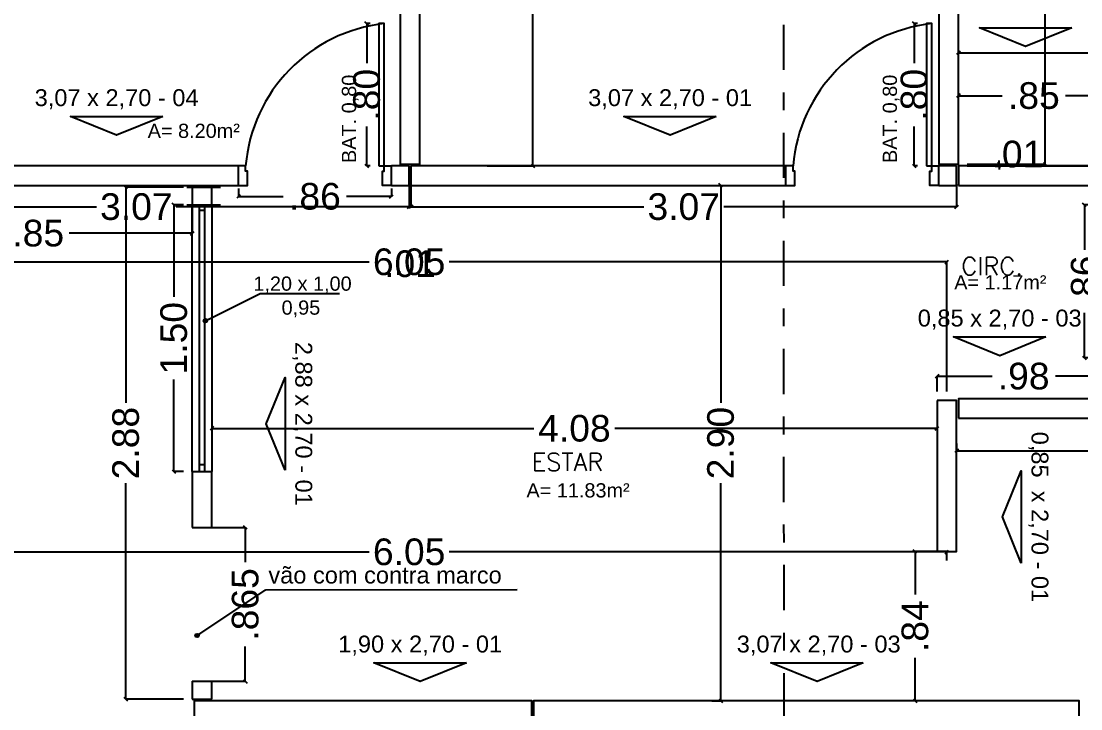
# Model space of a CAD drawing. Extents: x -135.4 to -46.2, y 65.4 to 86.5.
# Drawn here: x -107.02 to -101.06, y 74.41 to 78.28 of the extents above; entities that cross this region are included whole.
import ezdxf
from ezdxf.enums import TextEntityAlignment as Align

# ---------------------------------------------------------------- set-up
doc = ezdxf.new("R2010")
doc.units = 0
doc.header["$LTSCALE"] = 0.25
doc.header["$MEASUREMENT"] = 0
doc.header["$PDMODE"] = 34
doc.linetypes.add('DASHDOT', pattern=[25.4, 12.7, -6.35, 0, -6.35])
doc.layers.get('Defpoints').update_dxf_attribs({"linetype": 'CONTINUOUS'})
for name, color, linetype in [('1', 1, 'CONTINUOUS'), ('2', 2, 'CONTINUOUS'), ('3', 3, 'CONTINUOUS'), ('4', 4, 'CONTINUOUS'), ('cotas', 11, 'CONTINUOUS'), ('LINHAS08', 2, 'CONTINUOUS'), ('paineis', 240, 'CONTINUOUS'), ('PAREDES', 4, 'CONTINUOUS'), ('TEXTO', 3, 'CONTINUOUS'), ('TEXTO1', 3, 'CONTINUOUS'), ('TEXTO3', 3, 'CONTINUOUS')]:
    doc.layers.add(name, color=color, linetype=linetype)
doc.styles.add('Arial', font='ARIAL.TTF')
doc.styles.add('E50R60', font='ARIAL.TTF', dxfattribs={"height": 0.075})
doc.styles.add('E50R80', font='romans.shx')
doc.styles.add('ROMANS', font='ARIAL.TTF')
doc.dimstyles.new('DIM_20', dxfattribs={"dimtxt": 0.15, "dimasz": 0.02, "dimexe": 0, "dimexo": 0.05, "dimgap": 0.03, "dimtad": 0, "dimtoh": 1, "dimzin": 4, "dimdsep": 46, "dimtxsty": 'ROMANS', "dimblk": 'OBLIQUE', "dimcen": 0.03, "dimclrd": 11, "dimclre": 11, "dimclrt": 2, "dimadec": 0, "dimazin": 0, "dimtfac": 1, "dimtmove": 2, "dimatfit": 3, "dimldrblk": 'ORIGIN2', "dimfxl": 0, "dimtolj": 1, "dimtzin": 0, "dimarcsym": 0})

# ---------------------------------------------------------------- blocks, each defined once
blk = doc.blocks.new('P290')
at = {"layer": 'PAREDES'}
blk.add_lwpolyline([(0, 0), (2.9, 0), (2.9, 0.11), (0, 0.11)], close=True, dxfattribs=at)
blk = doc.blocks.new('4')
at = {"layer": 'PAREDES', "rotation": 180}
blk.add_blockref('P290', (2.9, 0.11), dxfattribs=at)
blk = doc.blocks.new('8')
at = {"layer": 'PAREDES'}
blk.add_lwpolyline([(0, 0), (0.85, 0), (0.85, 0.11), (0, 0.11)], close=True, dxfattribs=at)
blk = doc.blocks.new('_Oblique')
at = {"layer": 'cotas', "color": 0, "lineweight": -2}
blk.add_line((-0.5, -0.5), (0.5, 0.5), dxfattribs=at)
blk = doc.blocks.new('*D25')
at = {"layer": 'cotas', "color": 11, "lineweight": -2}
for p, q in [((-107.907, 77.3017), (-107.907, 77.0821)), ((-106.057, 77.2917), (-106.057, 77.0821)), ((-107.907, 77.0821), (-107.2151, 77.0821)), ((-106.057, 77.0821), (-106.7489, 77.0821))]:
    blk.add_line(p, q, dxfattribs=at)
at = {"layer": 'Defpoints', "color": 0}
for p in [(-107.907, 77.3517), (-106.057, 77.3417), (-106.057, 77.0821)]:
    blk.add_point(p, dxfattribs=at)
at = {"layer": 'cotas', "color": 11, "lineweight": -2, "xscale": 0.02, "yscale": 0.02, "zscale": 0.02, "rotation": 180}
blk.add_blockref('_Oblique', (-107.907, 77.0821), dxfattribs=at)
at = {"layer": 'cotas', "color": 11, "lineweight": -2, "xscale": 0.02, "yscale": 0.02, "zscale": 0.02}
blk.add_blockref('_Oblique', (-106.057, 77.0821), dxfattribs=at)
at = {"layer": 'cotas', "color": 2, "insert": (-106.982, 77.0821), "char_height": 0.15, "attachment_point": 5, "style": 'ROMANS'}
blk.add_mtext('\\A1;1.85', dxfattribs=at)
blk = doc.blocks.new('_Origin2')
at = {"layer": 'cotas', "color": 0, "lineweight": -2}
blk.add_line((-0.5, 0), (-1, 0), dxfattribs=at)
for radius in [0.5, 0.25]:
    blk.add_circle((0, 0), radius, dxfattribs=at)
blk = doc.blocks.new('*D26')
at = {"layer": 'cotas', "color": 11, "lineweight": -2}
for p, q in [((-106.107, 77.3417), (-106.4314, 77.3417)), ((-106.4314, 77.3417), (-106.4314, 76.128)), ((-106.4314, 74.4617), (-106.4314, 75.6755)), ((-106.107, 74.4617), (-106.4314, 74.4617))]:
    blk.add_line(p, q, dxfattribs=at)
at = {"layer": 'Defpoints', "color": 0}
for p in [(-106.057, 77.3417), (-106.4314, 74.4617), (-106.057, 74.4617)]:
    blk.add_point(p, dxfattribs=at)
at = {"layer": 'cotas', "color": 11, "lineweight": -2, "xscale": 0.02, "yscale": 0.02, "zscale": 0.02}
for p, rotation in [((-106.4314, 77.3417), 90), ((-106.4314, 74.4617), 270)]:
    blk.add_blockref('_Oblique', p, dxfattribs=dict(at, rotation=rotation))
at = {"layer": 'cotas', "color": 2, "insert": (-106.4314, 75.9017), "char_height": 0.15, "attachment_point": 5, "rotation": 90, "style": 'ROMANS'}
blk.add_mtext('\\A1;2.88', dxfattribs=at)
blk = doc.blocks.new('*D28')
at = {"layer": 'cotas', "color": 11, "lineweight": -2}
for p, q in [((-101.697, 80.3717), (-101.2583, 80.3717)), ((-101.2583, 80.3717), (-101.2583, 79.1476)), ((-101.2583, 77.4717), (-101.2583, 78.6959)), ((-101.697, 77.4717), (-101.2583, 77.4717))]:
    blk.add_line(p, q, dxfattribs=at)
at = {"layer": 'Defpoints', "color": 0}
for p in [(-101.747, 80.3717), (-101.747, 77.4717), (-101.2583, 77.4717)]:
    blk.add_point(p, dxfattribs=at)
at = {"layer": 'cotas', "color": 11, "lineweight": -2, "xscale": 0.02, "yscale": 0.02, "zscale": 0.02}
for p, rotation in [((-101.2583, 80.3717), 90), ((-101.2583, 77.4717), 270)]:
    blk.add_blockref('_Oblique', p, dxfattribs=dict(at, rotation=rotation))
at = {"layer": 'cotas', "color": 2, "insert": (-101.2583, 78.9217), "char_height": 0.15, "attachment_point": 5, "rotation": 90, "style": 'ROMANS'}
blk.add_mtext('\\A1;2.90', dxfattribs=at)
blk = doc.blocks.new('*D29')
at = {"layer": 'cotas', "color": 11, "lineweight": -2}
for p, q in [((-101.697, 77.4717), (-101.5172, 77.4717)), ((-101.697, 77.4617), (-101.5172, 77.4617)), ((-101.5172, 77.4717), (-101.5172, 77.4917)), ((-101.5172, 77.4717), (-101.5172, 77.4617)), ((-101.5172, 77.4617), (-101.5172, 77.4417))]:
    blk.add_line(p, q, dxfattribs=at)
at = {"layer": 'Defpoints', "color": 0}
for p in [(-101.747, 77.4717), (-101.747, 77.4617), (-101.5172, 77.4617)]:
    blk.add_point(p, dxfattribs=at)
at = {"layer": 'cotas', "color": 11, "lineweight": -2, "xscale": 0.02, "yscale": 0.02, "zscale": 0.02}
for p, rotation in [((-101.5172, 77.4717), 270), ((-101.5172, 77.4617), 90)]:
    blk.add_blockref('_Oblique', p, dxfattribs=dict(at, rotation=rotation))
at = {"layer": 'cotas', "color": 2, "insert": (-101.4146, 77.527), "char_height": 0.15, "attachment_point": 5, "style": 'ROMANS'}
blk.add_mtext('\\A1;.01', dxfattribs=at)
blk = doc.blocks.new('*D30')
at = {"layer": 'cotas', "color": 11, "lineweight": -2}
for p, q in [((-101.6361, 80.3817), (-100.887, 80.3817)), ((-100.887, 80.3817), (-100.887, 79.1471)), ((-100.887, 77.4617), (-100.887, 78.6964)), ((-101.6361, 77.4617), (-100.887, 77.4617))]:
    blk.add_line(p, q, dxfattribs=at)
at = {"layer": 'Defpoints', "color": 0}
for p in [(-101.6861, 80.3817), (-101.6861, 77.4617), (-100.887, 77.4617)]:
    blk.add_point(p, dxfattribs=at)
at = {"layer": 'cotas', "color": 11, "lineweight": -2, "xscale": 0.02, "yscale": 0.02, "zscale": 0.02}
for p, rotation in [((-100.887, 80.3817), 90), ((-100.887, 77.4617), 270)]:
    blk.add_blockref('_Oblique', p, dxfattribs=dict(at, rotation=rotation))
at = {"layer": 'cotas', "color": 2, "insert": (-100.887, 78.9217), "char_height": 0.15, "attachment_point": 5, "rotation": 90, "style": 'ROMANS'}
blk.add_mtext('\\A1;2.92', dxfattribs=at)
blk = doc.blocks.new('*D31')
at = {"layer": 'cotas', "color": 11, "lineweight": -2}
for p, q in [((-101.747, 77.5217), (-101.747, 77.8561)), ((-101.747, 77.8561), (-101.5006, 77.8561)), ((-100.897, 77.8561), (-101.1434, 77.8561)), ((-100.897, 77.5117), (-100.897, 77.8561))]:
    blk.add_line(p, q, dxfattribs=at)
at = {"layer": 'Defpoints', "color": 0}
for p in [(-100.897, 77.8561), (-101.747, 77.4717), (-100.897, 77.4617)]:
    blk.add_point(p, dxfattribs=at)
at = {"layer": 'cotas', "color": 11, "lineweight": -2, "xscale": 0.02, "yscale": 0.02, "zscale": 0.02, "rotation": 180}
blk.add_blockref('_Oblique', (-101.747, 77.8561), dxfattribs=at)
at = {"layer": 'cotas', "color": 11, "lineweight": -2, "xscale": 0.02, "yscale": 0.02, "zscale": 0.02}
blk.add_blockref('_Oblique', (-100.897, 77.8561), dxfattribs=at)
at = {"layer": 'cotas', "color": 2, "insert": (-101.322, 77.8561), "char_height": 0.15, "attachment_point": 5, "style": 'ROMANS'}
blk.add_mtext('\\A1;.85', dxfattribs=at)
blk = doc.blocks.new('*D35')
at = {"layer": 'cotas', "color": 11, "lineweight": -2}
for p, q in [((-101.747, 77.5717), (-101.747, 78.0975)), ((-101.747, 78.0975), (-100.0868, 78.0975)), ((-97.977, 78.0975), (-99.6373, 78.0975)), ((-97.977, 77.5627), (-97.977, 78.0975))]:
    blk.add_line(p, q, dxfattribs=at)
at = {"layer": 'Defpoints', "color": 0}
for p in [(-101.747, 78.0975), (-101.747, 77.5217), (-97.977, 77.5127)]:
    blk.add_point(p, dxfattribs=at)
at = {"layer": 'cotas', "color": 11, "lineweight": -2, "xscale": 0.02, "yscale": 0.02, "zscale": 0.02, "rotation": 180}
blk.add_blockref('_Oblique', (-101.747, 78.0975), dxfattribs=at)
at = {"layer": 'cotas', "color": 11, "lineweight": -2, "xscale": 0.02, "yscale": 0.02, "zscale": 0.02}
blk.add_blockref('_Oblique', (-97.977, 78.0975), dxfattribs=at)
at = {"layer": 'cotas', "color": 2, "insert": (-99.862, 78.0975), "char_height": 0.15, "attachment_point": 5, "style": 'ROMANS'}
blk.add_mtext('\\A1;3.77', dxfattribs=at)
blk = doc.blocks.new('*D40')
at = {"layer": 'cotas', "color": 11, "lineweight": -2}
for p, q in [((-104.827, 77.3567), (-104.827, 77.2313)), ((-101.757, 77.3567), (-101.757, 77.2313)), ((-104.827, 77.2313), (-103.5168, 77.2313)), ((-101.757, 77.2313), (-103.0673, 77.2313))]:
    blk.add_line(p, q, dxfattribs=at)
at = {"layer": 'Defpoints', "color": 0}
for p in [(-104.827, 77.4067), (-101.757, 77.4067), (-104.827, 77.2313)]:
    blk.add_point(p, dxfattribs=at)
at = {"layer": 'cotas', "color": 11, "lineweight": -2, "xscale": 0.02, "yscale": 0.02, "zscale": 0.02, "rotation": 180}
blk.add_blockref('_Oblique', (-104.827, 77.2313), dxfattribs=at)
at = {"layer": 'cotas', "color": 11, "lineweight": -2, "xscale": 0.02, "yscale": 0.02, "zscale": 0.02}
blk.add_blockref('_Oblique', (-101.757, 77.2313), dxfattribs=at)
at = {"layer": 'cotas', "color": 2, "insert": (-103.292, 77.2313), "char_height": 0.15, "attachment_point": 5, "style": 'ROMANS'}
blk.add_mtext('\\A1;3.07', dxfattribs=at)
blk = doc.blocks.new('*D41')
at = {"layer": 'cotas', "color": 11, "lineweight": -2}
for p, q in [((-104.837, 77.3567), (-104.837, 77.2313)), ((-104.827, 77.3567), (-104.827, 77.2313)), ((-104.837, 77.2313), (-104.857, 77.2313)), ((-104.827, 77.2313), (-104.837, 77.2313)), ((-104.827, 77.2313), (-104.807, 77.2313))]:
    blk.add_line(p, q, dxfattribs=at)
at = {"layer": 'Defpoints', "color": 0}
for p in [(-104.837, 77.4067), (-104.827, 77.4067), (-104.837, 77.2313)]:
    blk.add_point(p, dxfattribs=at)
at = {"layer": 'cotas', "color": 11, "lineweight": -2, "xscale": 0.02, "yscale": 0.02, "zscale": 0.02}
blk.add_blockref('_Oblique', (-104.837, 77.2313), dxfattribs=at)
at = {"layer": 'cotas', "color": 11, "lineweight": -2, "xscale": 0.02, "yscale": 0.02, "zscale": 0.02, "rotation": 180}
blk.add_blockref('_Oblique', (-104.827, 77.2313), dxfattribs=at)
at = {"layer": 'cotas', "color": 2, "insert": (-104.832, 76.9099), "char_height": 0.15, "attachment_point": 5, "style": 'ROMANS'}
blk.add_mtext('\\A1;.01', dxfattribs=at)
blk = doc.blocks.new('*D42')
at = {"layer": 'cotas', "color": 11, "lineweight": -2}
for p, q in [((-107.907, 77.3567), (-107.907, 77.2313)), ((-104.837, 77.3567), (-104.837, 77.2313)), ((-107.907, 77.2313), (-106.5968, 77.2313)), ((-104.837, 77.2313), (-106.1473, 77.2313))]:
    blk.add_line(p, q, dxfattribs=at)
at = {"layer": 'Defpoints', "color": 0}
for p in [(-107.907, 77.4067), (-104.837, 77.4067), (-107.907, 77.2313)]:
    blk.add_point(p, dxfattribs=at)
at = {"layer": 'cotas', "color": 11, "lineweight": -2, "xscale": 0.02, "yscale": 0.02, "zscale": 0.02, "rotation": 180}
blk.add_blockref('_Oblique', (-107.907, 77.2313), dxfattribs=at)
at = {"layer": 'cotas', "color": 11, "lineweight": -2, "xscale": 0.02, "yscale": 0.02, "zscale": 0.02}
blk.add_blockref('_Oblique', (-104.837, 77.2313), dxfattribs=at)
at = {"layer": 'cotas', "color": 2, "insert": (-106.372, 77.2313), "char_height": 0.15, "attachment_point": 5, "style": 'ROMANS'}
blk.add_mtext('\\A1;3.07', dxfattribs=at)
blk = doc.blocks.new('*D78')
at = {"layer": 'cotas', "color": 11, "lineweight": -2}
for p, q in [((-104.3982, 80.2717), (-104.1408, 80.2717)), ((-104.1408, 80.2717), (-104.1408, 79.0898)), ((-104.1408, 77.4617), (-104.1408, 78.6437)), ((-104.3982, 77.4617), (-104.1408, 77.4617))]:
    blk.add_line(p, q, dxfattribs=at)
at = {"layer": 'Defpoints', "color": 0}
for p in [(-104.4482, 80.2717), (-104.1408, 80.2717), (-104.4482, 77.4617)]:
    blk.add_point(p, dxfattribs=at)
at = {"layer": 'cotas', "color": 11, "lineweight": -2, "xscale": 0.02, "yscale": 0.02, "zscale": 0.02}
for p, rotation in [((-104.1408, 80.2717), 90), ((-104.1408, 77.4617), 270)]:
    blk.add_blockref('_Oblique', p, dxfattribs=dict(at, rotation=rotation))
at = {"layer": 'cotas', "color": 2, "insert": (-104.1408, 78.8667), "char_height": 0.15, "attachment_point": 5, "rotation": 90, "style": 'ROMANS'}
blk.add_mtext('\\A1;2.81', dxfattribs=at)
blk = doc.blocks.new('*D84')
at = {"layer": 'cotas', "color": 11, "lineweight": -2}
for p, q in [((-101.757, 75.8995), (-101.757, 75.8579)), ((-101.757, 75.8579), (-100.1468, 75.8579)), ((-98.087, 75.8579), (-99.6973, 75.8579)), ((-98.087, 75.8573), (-98.087, 75.8579))]:
    blk.add_line(p, q, dxfattribs=at)
at = {"layer": 'Defpoints', "color": 0}
for p in [(-101.757, 75.8495), (-98.087, 75.8579), (-98.087, 75.8073)]:
    blk.add_point(p, dxfattribs=at)
at = {"layer": 'cotas', "color": 11, "lineweight": -2, "xscale": 0.02, "yscale": 0.02, "zscale": 0.02, "rotation": 180}
blk.add_blockref('_Oblique', (-101.757, 75.8579), dxfattribs=at)
at = {"layer": 'cotas', "color": 11, "lineweight": -2, "xscale": 0.02, "yscale": 0.02, "zscale": 0.02}
blk.add_blockref('_Oblique', (-98.087, 75.8579), dxfattribs=at)
at = {"layer": 'cotas', "color": 2, "insert": (-99.922, 75.8579), "char_height": 0.15, "attachment_point": 5, "style": 'ROMANS'}
blk.add_mtext('\\A1;3.67', dxfattribs=at)
blk = doc.blocks.new('*D88')
at = {"layer": 'cotas', "color": 11, "lineweight": -2}
for p, q in [((-105.947, 75.9902), (-105.947, 75.9843)), ((-105.947, 75.9843), (-104.135, 75.9843)), ((-101.867, 75.9843), (-103.679, 75.9843)), ((-101.867, 75.9902), (-101.867, 75.9843))]:
    blk.add_line(p, q, dxfattribs=at)
at = {"layer": 'Defpoints', "color": 0}
for p in [(-105.947, 76.0402), (-101.867, 76.0402), (-105.947, 75.9843)]:
    blk.add_point(p, dxfattribs=at)
at = {"layer": 'cotas', "color": 11, "lineweight": -2, "xscale": 0.02, "yscale": 0.02, "zscale": 0.02, "rotation": 180}
blk.add_blockref('_Oblique', (-105.947, 75.9843), dxfattribs=at)
at = {"layer": 'cotas', "color": 11, "lineweight": -2, "xscale": 0.02, "yscale": 0.02, "zscale": 0.02}
blk.add_blockref('_Oblique', (-101.867, 75.9843), dxfattribs=at)
at = {"layer": 'cotas', "color": 2, "insert": (-103.907, 75.9843), "char_height": 0.15, "attachment_point": 5, "style": 'ROMANS'}
blk.add_mtext('\\A1;4.08', dxfattribs=at)
blk = doc.blocks.new('*D89')
at = {"layer": 'cotas', "color": 11, "lineweight": -2}
for p, q in [((-103.1342, 77.3517), (-103.0842, 77.3517)), ((-103.0842, 77.3517), (-103.0842, 76.1276)), ((-103.0842, 74.4517), (-103.0842, 75.6759)), ((-103.1342, 74.4517), (-103.0842, 74.4517))]:
    blk.add_line(p, q, dxfattribs=at)
at = {"layer": 'Defpoints', "color": 0}
for p in [(-103.0842, 77.3517), (-103.0842, 74.4517), (-103.0842, 74.4517)]:
    blk.add_point(p, dxfattribs=at)
at = {"layer": 'cotas', "color": 11, "lineweight": -2, "xscale": 0.02, "yscale": 0.02, "zscale": 0.02}
for p, rotation in [((-103.0842, 77.3517), 90), ((-103.0842, 74.4517), 270)]:
    blk.add_blockref('_Oblique', p, dxfattribs=dict(at, rotation=rotation))
at = {"layer": 'cotas', "color": 2, "insert": (-103.0842, 75.9017), "char_height": 0.15, "attachment_point": 5, "rotation": 90, "style": 'ROMANS'}
blk.add_mtext('\\A1;2.90', dxfattribs=at)
blk = doc.blocks.new('*D93')
at = {"layer": 'Defpoints', "color": 0}
for p in [(-101.757, 75.2917), (-101.9906, 74.4517), (-101.757, 74.4517)]:
    blk.add_point(p, dxfattribs=at)
at = {"layer": 'TEXTO', "color": 11, "lineweight": -2}
for p, q in [((-101.807, 75.2917), (-101.9906, 75.2917)), ((-101.9906, 75.2917), (-101.9906, 75.0495)), ((-101.9906, 74.4517), (-101.9906, 74.694)), ((-101.807, 74.4517), (-101.9906, 74.4517))]:
    blk.add_line(p, q, dxfattribs=at)
at = {"layer": 'TEXTO', "color": 11, "lineweight": -2, "xscale": 0.02, "yscale": 0.02, "zscale": 0.02}
for p, rotation in [((-101.9906, 75.2917), 90), ((-101.9906, 74.4517), 270)]:
    blk.add_blockref('_Oblique', p, dxfattribs=dict(at, rotation=rotation))
at = {"layer": 'TEXTO', "color": 2, "insert": (-101.9906, 74.8717), "char_height": 0.15, "attachment_point": 5, "rotation": 90, "style": 'ROMANS'}
blk.add_mtext('\\A1;.84', dxfattribs=at)
blk = doc.blocks.new('*D94')
at = {"layer": 'cotas', "color": 11, "lineweight": -2}
for p, q in [((-97.977, 74.5117), (-97.977, 73.9951)), ((-106.057, 74.2517), (-106.057, 73.9951)), ((-106.057, 73.9951), (-102.7177, 73.9951)), ((-97.977, 73.9951), (-102.2676, 73.9951))]:
    blk.add_line(p, q, dxfattribs=at)
at = {"layer": 'Defpoints', "color": 0}
for p in [(-97.977, 74.5617), (-106.057, 74.3017), (-106.057, 73.9951)]:
    blk.add_point(p, dxfattribs=at)
at = {"layer": 'cotas', "color": 11, "lineweight": -2, "xscale": 0.02, "yscale": 0.02, "zscale": 0.02, "rotation": 180}
blk.add_blockref('_Oblique', (-106.057, 73.9951), dxfattribs=at)
at = {"layer": 'cotas', "color": 11, "lineweight": -2, "xscale": 0.02, "yscale": 0.02, "zscale": 0.02}
blk.add_blockref('_Oblique', (-97.977, 73.9951), dxfattribs=at)
at = {"layer": 'cotas', "color": 2, "insert": (-102.4926, 73.9951), "char_height": 0.15, "attachment_point": 5, "style": 'ROMANS'}
blk.add_mtext('\\A1;8.08', dxfattribs=at)
blk = doc.blocks.new('*D103')
at = {"layer": 'cotas', "color": 11, "lineweight": -2}
for p, q in [((-106.007, 75.4267), (-105.7588, 75.4267)), ((-105.7588, 75.4267), (-105.7588, 75.2311)), ((-105.7588, 74.5617), (-105.7588, 74.7574)), ((-106.007, 74.5617), (-105.7588, 74.5617))]:
    blk.add_line(p, q, dxfattribs=at)
at = {"layer": 'Defpoints', "color": 0}
for p in [(-106.057, 75.4267), (-105.7588, 75.4267), (-106.057, 74.5617)]:
    blk.add_point(p, dxfattribs=at)
at = {"layer": 'cotas', "color": 11, "lineweight": -2, "xscale": 0.02, "yscale": 0.02, "zscale": 0.02}
for p, rotation in [((-105.7588, 75.4267), 90), ((-105.7588, 74.5617), 270)]:
    blk.add_blockref('_Oblique', p, dxfattribs=dict(at, rotation=rotation))
at = {"layer": 'cotas', "color": 2, "insert": (-105.7588, 74.9942), "char_height": 0.15, "attachment_point": 5, "rotation": 90, "style": 'ROMANS'}
blk.add_mtext('\\A1;.865', dxfattribs=at)
blk = doc.blocks.new('*D107')
at = {"layer": 'Defpoints', "color": 0}
for p in [(-101.867, 76.2778), (-100.892, 76.1943), (-101.867, 76.1417)]:
    blk.add_point(p, dxfattribs=at)
at = {"layer": 'LINHAS08', "color": 11, "lineweight": -2}
for p, q in [((-101.867, 76.1917), (-101.867, 76.2778)), ((-101.867, 76.2778), (-101.5577, 76.2778)), ((-100.892, 76.2778), (-101.2013, 76.2778)), ((-100.892, 76.2443), (-100.892, 76.2778))]:
    blk.add_line(p, q, dxfattribs=at)
at = {"layer": 'LINHAS08', "color": 11, "lineweight": -2, "xscale": 0.02, "yscale": 0.02, "zscale": 0.02, "rotation": 180}
blk.add_blockref('_Oblique', (-101.867, 76.2778), dxfattribs=at)
at = {"layer": 'LINHAS08', "color": 11, "lineweight": -2, "xscale": 0.02, "yscale": 0.02, "zscale": 0.02}
blk.add_blockref('_Oblique', (-100.892, 76.2778), dxfattribs=at)
at = {"layer": 'LINHAS08', "color": 2, "insert": (-101.3795, 76.2778), "char_height": 0.15, "attachment_point": 5, "style": 'ROMANS'}
blk.add_mtext('\\A1;.98', dxfattribs=at)
blk = doc.blocks.new('*D110')
at = {"layer": 'Defpoints', "color": 0}
for p in [(-101.0379, 77.2417), (-100.8595, 77.2417), (-100.8595, 76.3817)]:
    blk.add_point(p, dxfattribs=at)
at = {"layer": 'LINHAS08', "color": 11, "lineweight": -2}
for p, q in [((-100.9095, 77.2417), (-101.0379, 77.2417)), ((-101.0379, 77.2417), (-101.0379, 76.9898)), ((-101.0379, 76.3817), (-101.0379, 76.6337)), ((-100.9095, 76.3817), (-101.0379, 76.3817))]:
    blk.add_line(p, q, dxfattribs=at)
at = {"layer": 'LINHAS08', "color": 11, "lineweight": -2, "xscale": 0.02, "yscale": 0.02, "zscale": 0.02}
for p, rotation in [((-101.0379, 77.2417), 90), ((-101.0379, 76.3817), 270)]:
    blk.add_blockref('_Oblique', p, dxfattribs=dict(at, rotation=rotation))
at = {"layer": 'LINHAS08', "color": 2, "insert": (-101.0379, 76.8117), "char_height": 0.15, "attachment_point": 5, "rotation": 90, "style": 'ROMANS'}
blk.add_mtext('\\A1;.86', dxfattribs=at)
blk = doc.blocks.new('*D115')
at = {"layer": 'Defpoints', "color": 0}
for p in [(-106.057, 77.2417), (-106.1609, 75.7417), (-106.057, 75.7417)]:
    blk.add_point(p, dxfattribs=at)
at = {"layer": 'LINHAS08', "color": 11, "lineweight": -2}
for p, q in [((-106.107, 77.2417), (-106.1609, 77.2417)), ((-106.1609, 77.2417), (-106.1609, 76.724)), ((-106.1609, 75.7417), (-106.1609, 76.2595)), ((-106.107, 75.7417), (-106.1609, 75.7417))]:
    blk.add_line(p, q, dxfattribs=at)
at = {"layer": 'LINHAS08', "color": 11, "lineweight": -2, "xscale": 0.02, "yscale": 0.02, "zscale": 0.02}
for p, rotation in [((-106.1609, 77.2417), 90), ((-106.1609, 75.7417), 270)]:
    blk.add_blockref('_Oblique', p, dxfattribs=dict(at, rotation=rotation))
at = {"layer": 'LINHAS08', "color": 2, "insert": (-106.1609, 76.4917), "char_height": 0.15, "attachment_point": 5, "rotation": 90, "style": 'ROMANS'}
blk.add_mtext('\\A1;1.50', dxfattribs=at)
blk = doc.blocks.new('*D116')
at = {"layer": 'Defpoints', "color": 0}
for p in [(-107.862, 77.4717), (-101.812, 75.2917), (-101.812, 75.2891)]:
    blk.add_point(p, dxfattribs=at)
at = {"layer": 'LINHAS08', "color": 11, "lineweight": -2}
for p, q in [((-107.862, 77.4217), (-107.862, 75.2891)), ((-107.862, 75.2891), (-105.0628, 75.2891)), ((-101.812, 75.2891), (-104.6112, 75.2891)), ((-101.812, 75.2417), (-101.812, 75.2891))]:
    blk.add_line(p, q, dxfattribs=at)
at = {"layer": 'LINHAS08', "color": 11, "lineweight": -2, "xscale": 0.02, "yscale": 0.02, "zscale": 0.02, "rotation": 180}
blk.add_blockref('_Oblique', (-107.862, 75.2891), dxfattribs=at)
at = {"layer": 'LINHAS08', "color": 11, "lineweight": -2, "xscale": 0.02, "yscale": 0.02, "zscale": 0.02}
blk.add_blockref('_Oblique', (-101.812, 75.2891), dxfattribs=at)
at = {"layer": 'LINHAS08', "color": 2, "insert": (-104.837, 75.2891), "char_height": 0.15, "attachment_point": 5, "style": 'ROMANS'}
blk.add_mtext('\\A1;6.05', dxfattribs=at)
blk = doc.blocks.new('*D117')
at = {"layer": 'Defpoints', "color": 0}
for p in [(-107.862, 77.4717), (-101.812, 76.9209), (-101.812, 76.1417)]:
    blk.add_point(p, dxfattribs=at)
at = {"layer": 'LINHAS08', "color": 11, "lineweight": -2}
for p, q in [((-107.862, 77.4217), (-107.862, 76.9209)), ((-107.862, 76.9209), (-105.0628, 76.9209)), ((-101.812, 76.9209), (-104.6112, 76.9209)), ((-101.812, 76.1917), (-101.812, 76.9209))]:
    blk.add_line(p, q, dxfattribs=at)
at = {"layer": 'LINHAS08', "color": 11, "lineweight": -2, "xscale": 0.02, "yscale": 0.02, "zscale": 0.02, "rotation": 180}
blk.add_blockref('_Oblique', (-107.862, 76.9209), dxfattribs=at)
at = {"layer": 'LINHAS08', "color": 11, "lineweight": -2, "xscale": 0.02, "yscale": 0.02, "zscale": 0.02}
blk.add_blockref('_Oblique', (-101.812, 76.9209), dxfattribs=at)
at = {"layer": 'LINHAS08', "color": 2, "insert": (-104.837, 76.9209), "char_height": 0.15, "attachment_point": 5, "style": 'ROMANS'}
blk.add_mtext('\\A1;6.05', dxfattribs=at)
blk = doc.blocks.new('*D119')
at = {"layer": 'Defpoints', "color": 0}
for p in [(-105.797, 77.3843), (-104.937, 77.3843), (-104.937, 77.2894)]:
    blk.add_point(p, dxfattribs=at)
at = {"layer": 'LINHAS08', "color": 11, "lineweight": -2}
for p, q in [((-105.797, 77.3343), (-105.797, 77.2894)), ((-104.937, 77.3343), (-104.937, 77.2894)), ((-105.797, 77.2894), (-105.545, 77.2894)), ((-104.937, 77.2894), (-105.189, 77.2894))]:
    blk.add_line(p, q, dxfattribs=at)
at = {"layer": 'LINHAS08', "color": 11, "lineweight": -2, "xscale": 0.02, "yscale": 0.02, "zscale": 0.02, "rotation": 180}
blk.add_blockref('_Oblique', (-105.797, 77.2894), dxfattribs=at)
at = {"layer": 'LINHAS08', "color": 11, "lineweight": -2, "xscale": 0.02, "yscale": 0.02, "zscale": 0.02}
blk.add_blockref('_Oblique', (-104.937, 77.2894), dxfattribs=at)
at = {"layer": 'LINHAS08', "color": 2, "insert": (-105.367, 77.2894), "char_height": 0.15, "attachment_point": 5, "style": 'ROMANS'}
blk.add_mtext('\\A1;.86', dxfattribs=at)
blk = doc.blocks.new('*D120')
at = {"layer": 'Defpoints', "color": 0}
for p in [(-105.0758, 78.2617), (-105.007, 78.2617), (-105.007, 77.4617)]:
    blk.add_point(p, dxfattribs=at)
at = {"layer": 'LINHAS08', "color": 11, "lineweight": -2}
for p, q in [((-105.057, 78.2617), (-105.0758, 78.2617)), ((-105.0758, 78.2617), (-105.0758, 78.0395)), ((-105.0758, 77.4617), (-105.0758, 77.6839)), ((-105.057, 77.4617), (-105.0758, 77.4617))]:
    blk.add_line(p, q, dxfattribs=at)
at = {"layer": 'LINHAS08', "color": 11, "lineweight": -2, "xscale": 0.02, "yscale": 0.02, "zscale": 0.02}
for p, rotation in [((-105.0758, 78.2617), 90), ((-105.0758, 77.4617), 270)]:
    blk.add_blockref('_Oblique', p, dxfattribs=dict(at, rotation=rotation))
at = {"layer": 'LINHAS08', "color": 2, "insert": (-105.0758, 77.8617), "char_height": 0.15, "attachment_point": 5, "rotation": 90, "style": 'ROMANS'}
blk.add_mtext('\\A1;.80', dxfattribs=at)
blk = doc.blocks.new('*D121')
at = {"layer": 'Defpoints', "color": 0}
for p in [(-101.9958, 78.2617), (-101.927, 78.2617), (-101.927, 77.4617)]:
    blk.add_point(p, dxfattribs=at)
at = {"layer": 'LINHAS08', "color": 11, "lineweight": -2}
for p, q in [((-101.977, 78.2617), (-101.9958, 78.2617)), ((-101.9958, 78.2617), (-101.9958, 78.0395)), ((-101.9958, 77.4617), (-101.9958, 77.6839)), ((-101.977, 77.4617), (-101.9958, 77.4617))]:
    blk.add_line(p, q, dxfattribs=at)
at = {"layer": 'LINHAS08', "color": 11, "lineweight": -2, "xscale": 0.02, "yscale": 0.02, "zscale": 0.02}
for p, rotation in [((-101.9958, 78.2617), 90), ((-101.9958, 77.4617), 270)]:
    blk.add_blockref('_Oblique', p, dxfattribs=dict(at, rotation=rotation))
at = {"layer": 'LINHAS08', "color": 2, "insert": (-101.9958, 77.8617), "char_height": 0.15, "attachment_point": 5, "rotation": 90, "style": 'ROMANS'}
blk.add_mtext('\\A1;.80', dxfattribs=at)

msp = doc.modelspace()

# ---------------------------------------------------------------- linework, layer by layer
at = {"layer": '1'}
for p, q in [((-106.057, 77.2417), (-105.947, 77.2417)), ((-106.057, 75.7417), (-106.057, 77.2417)), ((-105.947, 77.2417), (-105.947, 75.7417)), ((-106.057, 75.7417), (-105.947, 75.7417))]:
    msp.add_line(p, q, dxfattribs=at)
for centre in [(-104.8813, 77.3882), (-101.8013, 77.3882)]:
    msp.add_arc(centre, 0.8788, 96.2516, 175.19884, dxfattribs=at)
at = {"layer": '2'}
for p, q in [((-106.017, 75.7417), (-106.017, 77.2417)), ((-106.017, 77.2117), (-105.987, 77.2117)), ((-105.987, 75.7417), (-105.987, 77.2417)), ((-106.017, 75.7817), (-105.987, 75.7817))]:
    msp.add_line(p, q, dxfattribs=at)
at = {"layer": '3'}
for points in [[(-105.007, 77.4617), (-104.977, 77.4617), (-104.977, 78.2617), (-105.007, 78.2617)], [(-101.927, 77.4617), (-101.897, 77.4617), (-101.897, 78.2617), (-101.927, 78.2617)]]:
    msp.add_lwpolyline(points, close=True, dxfattribs=at)
for points in [[(-105.797, 77.3517), (-105.747, 77.3517), (-105.747, 77.4317), (-105.757, 77.4317), (-105.757, 77.4617), (-105.797, 77.4617)], [(-104.937, 77.3517), (-104.987, 77.3517), (-104.987, 77.4317), (-104.977, 77.4317), (-104.977, 77.4617), (-104.937, 77.4617)], [(-102.717, 77.3517), (-102.667, 77.3517), (-102.667, 77.4317), (-102.677, 77.4317), (-102.677, 77.4617), (-102.717, 77.4617)], [(-101.857, 77.3517), (-101.907, 77.3517), (-101.907, 77.4317), (-101.897, 77.4317), (-101.897, 77.4617), (-101.857, 77.4617)]]:
    msp.add_lwpolyline(points, dxfattribs=at)
at = {"layer": '4'}
for p, q in [((-105.797, 77.3517), (-105.797, 77.4617)), ((-102.717, 77.3517), (-102.717, 77.4617))]:
    msp.add_line(p, q, dxfattribs=at)
at = {"layer": 'LINHAS08', "color": 1, "linetype": 'DASHDOT', "ltscale": 0.08}
msp.add_line((-102.7314, 81.2959), (-102.7277, 67.3316), dxfattribs=at)
at = {"layer": 'LINHAS08'}
for p, q in [((-106.0882, 77.3417), (-105.898, 77.3417)), ((-106.0882, 77.2417), (-105.898, 77.2417))]:
    msp.add_line(p, q, dxfattribs=at)
at = {"layer": 'paineis', "color": 4}
for points in [[(-101.1088, 78.2389), (-101.3688, 78.133), (-101.3688, 78.133), (-101.6288, 78.2389)], [(-106.2229, 77.7397), (-106.4829, 77.6338), (-106.4829, 77.6338), (-106.7429, 77.7397)], [(-103.1087, 77.7397), (-103.3687, 77.6338), (-103.3687, 77.6338), (-103.6287, 77.7397)], [(-101.2544, 76.4995), (-101.5144, 76.3936), (-101.5144, 76.3936), (-101.7744, 76.4995)], [(-105.5354, 75.7502), (-105.6413, 76.0102), (-105.6413, 76.0102), (-105.5354, 76.2702)], [(-101.3935, 75.2264), (-101.4994, 75.4864), (-101.4994, 75.4864), (-101.3935, 75.7464)], [(-104.5149, 74.6657), (-104.7749, 74.5598), (-104.7749, 74.5598), (-105.0349, 74.6657)], [(-102.2818, 74.6657), (-102.5418, 74.5598), (-102.5418, 74.5598), (-102.8018, 74.6657)]]:
    msp.add_lwpolyline(points, close=True, dxfattribs=at)
at = {"layer": 'PAREDES'}
for p, q in [((-105.797, 77.4617), (-107.907, 77.4617)), ((-105.797, 77.3517), (-105.797, 77.4617)), ((-105.797, 77.3517), (-105.797, 77.4617)), ((-105.797, 77.3517), (-105.797, 77.4617)), ((-105.797, 77.3517), (-105.797, 77.4617)), ((-104.837, 77.4617), (-104.937, 77.4617)), ((-104.937, 77.3517), (-104.937, 77.4617)), ((-104.837, 77.3517), (-104.837, 77.4617)), ((-102.717, 77.4617), (-104.827, 77.4617)), ((-104.827, 77.4617), (-104.827, 77.3517)), ((-102.717, 77.3517), (-102.717, 77.4617)), ((-102.717, 77.3517), (-102.717, 77.4617)), ((-102.717, 77.3517), (-102.717, 77.4617)), ((-102.717, 77.3517), (-102.717, 77.4617)), ((-101.757, 77.4617), (-101.857, 77.4617)), ((-101.857, 77.3517), (-101.857, 77.4617)), ((-101.857, 77.3517), (-101.857, 77.4617)), ((-101.757, 77.3517), (-101.757, 77.4617)), ((-107.907, 77.3517), (-105.797, 77.3517)), ((-104.937, 77.3517), (-104.837, 77.3517)), ((-104.827, 77.3517), (-102.717, 77.3517)), ((-101.857, 77.3517), (-101.757, 77.3517)), ((-106.057, 75.7417), (-106.057, 75.4267)), ((-106.057, 74.5617), (-105.947, 74.5617)), ((-106.057, 74.5617), (-106.057, 74.4617)), ((-105.947, 74.4617), (-105.947, 74.5617)), ((-106.057, 74.4617), (-105.947, 74.4617))]:
    msp.add_line(p, q, dxfattribs=at)
for points in [[(-105.947, 77.2417), (-105.947, 77.3417), (-106.057, 77.3417), (-106.057, 77.2417)], [(-106.057, 75.4267), (-105.947, 75.4267), (-105.947, 75.7417)]]:
    msp.add_lwpolyline(points, dxfattribs=at)
for points in [[(-106.047, 74.3117), (-104.147, 74.3117), (-104.147, 74.4517), (-106.047, 74.4517), (-106.047, 74.3117)], [(-104.137, 74.3117), (-101.067, 74.3117), (-101.067, 74.4517), (-104.137, 74.4517)]]:
    msp.add_lwpolyline(points, close=True, dxfattribs=at)

# ---------------------------------------------------------------- block references
for name, p, rotation in [('4', (-104.777, 77.4717), 90), ('P290', (-101.857, 80.3717), 270), ('8', (-101.867, 76.1417), 270)]:
    msp.add_blockref(name, p, dxfattribs=dict(at, rotation=rotation))
for p in [(-101.747, 77.3517), (-101.747, 76.0417)]:
    msp.add_blockref('8', p, dxfattribs=at)

# ---------------------------------------------------------------- texts
at = {"layer": 'TEXTO1', "color": 10, "style": 'E50R60'}
for p in [(-105.1357, 77.4776), (-102.0925, 77.4776)]:
    msp.add_text('BAT. 0,80', height=0.08, rotation=90, dxfattribs=at).set_placement(p)
at = {"layer": 'TEXTO1', "color": 2, "style": 'Arial'}
for s, p in [('3,07 x 2,70 - 04', (-106.4829, 77.8371)), ('3,07 x 2,70 - 01', (-103.3687, 77.8371)), ('0,85 x 2,70 - 03', (-101.5144, 76.597)), ('1,90 x 2,70 - 01', (-104.7749, 74.7631)), ('3,07 x 2,70 - 03', (-102.5327, 74.7631))]:
    msp.add_text(s, height=0.095, dxfattribs=at).set_placement(p, align=Align.MIDDLE)
at = {"layer": 'TEXTO1', "color": 10, "style": 'E50R60'}
for s, p in [('A= 8.20m²', (-106.308, 77.6187)), ('A= 1.17m²', (-101.7701, 76.7662)), ('A= 11.83m²', (-104.177, 75.5958))]:
    msp.add_text(s, height=0.08, dxfattribs=at).set_placement(p)
at = {"layer": 'TEXTO1', "color": 2, "style": 'Arial'}
for s, height, p in [('1,20 x 1,00', 0.08, (-105.7133, 76.759)), ('0,95', 0.08, (-105.5546, 76.6242)), ('vão com contra marco', 0.095, (-105.6289, 75.1117))]:
    msp.add_text(s, height=height, dxfattribs=at).set_placement(p)
for s, p in [('2,88 x 2,70 - 01', (-105.438, 76.0102)), ('0,85  x 2,70 - 01', (-101.2961, 75.4864))]:
    msp.add_text(s, height=0.095, rotation=270, dxfattribs=at).set_placement(p, align=Align.MIDDLE)
at = {"layer": 'TEXTO3', "color": 3, "style": 'E50R80'}
for s, p in [('CIRC.', (-101.7305, 76.8471)), ('ESTAR', (-104.1472, 75.7455))]:
    msp.add_text(s, height=0.1, dxfattribs=at).set_placement(p)

# ---------------------------------------------------------------- dimensions: what is measured, and where the dimension line sits
at = {"layer": 'cotas'}
for base, p1, p2, picture, middle in [((-101.2583, 77.4717), (-101.747, 80.3717), (-101.747, 77.4717), '*D28', (-101.2583, 78.9217)), ((-100.887, 77.4617), (-101.6861, 80.3817), (-101.6861, 77.4617), '*D30', (-100.887, 78.9217)), ((-104.1408, 80.2717), (-104.4482, 77.4617), (-104.4482, 80.2717), '*D78', (-104.1408, 78.8667)), ((-106.4314, 74.4617), (-106.057, 77.3417), (-106.057, 74.4617), '*D26', (-106.4314, 75.9017)), ((-103.0842, 74.4517), (-103.0842, 77.3517), (-103.0842, 74.4517), '*D89', (-103.0842, 75.9017))]:
    dim = msp.add_linear_dim(base=base, p1=p1, p2=p2, angle=90, dimstyle='DIM_20', dxfattribs=at)
    dim.commit()
    dim.dimension.update_dxf_attribs({"geometry": picture, "text_midpoint": middle})
for base, p1, p2, picture, middle in [((-101.747, 78.0975), (-97.977, 77.5127), (-101.747, 77.5217), '*D35', (-99.862, 78.0975)), ((-100.897, 77.8561), (-101.747, 77.4717), (-100.897, 77.4617), '*D31', (-101.322, 77.8561)), ((-107.907, 77.2313), (-104.837, 77.4067), (-107.907, 77.4067), '*D42', (-106.372, 77.2313)), ((-104.837, 77.2313), (-104.827, 77.4067), (-104.837, 77.4067), '*D41', (-104.832, 76.9099)), ((-104.827, 77.2313), (-101.757, 77.4067), (-104.827, 77.4067), '*D40', (-103.292, 77.2313)), ((-106.057, 77.0821), (-107.907, 77.3517), (-106.057, 77.3417), '*D25', (-106.982, 77.0821)), ((-105.947, 75.9843), (-101.867, 76.0402), (-105.947, 76.0402), '*D88', (-103.907, 75.9843)), ((-98.087, 75.8579), (-101.757, 75.8495), (-98.087, 75.8073), '*D84', (-99.922, 75.8579))]:
    dim = msp.add_linear_dim(base=base, p1=p1, p2=p2, dimstyle='DIM_20', dxfattribs=at)
    dim.commit()
    dim.dimension.update_dxf_attribs({"geometry": picture, "text_midpoint": middle})
dim = msp.add_linear_dim(base=(-101.5172, 77.4617), p1=(-101.747, 77.4717), p2=(-101.747, 77.4617), angle=90, dimstyle='DIM_20', dxfattribs=at)
dim.commit()
dim.dimension.update_dxf_attribs({"geometry": '*D29', "text_midpoint": (-101.4146, 77.527), "dimtype": 160})
dim = msp.add_linear_dim(base=(-105.7588, 75.4267), p1=(-106.057, 74.5617), p2=(-106.057, 75.4267), angle=90, dimstyle='DIM_20', override={"dimdec": 3}, dxfattribs=at)
dim.commit()
dim.dimension.update_dxf_attribs({"geometry": '*D103', "text_midpoint": (-105.7588, 74.9942)})
dim = msp.add_linear_dim(base=(-106.057, 73.9951), p1=(-97.977, 74.5617), p2=(-106.057, 74.3017), dimstyle='DIM_20', dxfattribs=at)
dim.commit()
dim.dimension.update_dxf_attribs({"geometry": '*D94', "text_midpoint": (-102.4926, 73.9951), "dimtype": 160})
at = {"layer": 'LINHAS08'}
for base, p1, p2, angle, picture, middle in [((-105.0758, 78.2617), (-105.007, 77.4617), (-105.007, 78.2617), 90, '*D120', (-105.0758, 77.8617)), ((-101.9958, 78.2617), (-101.927, 77.4617), (-101.927, 78.2617), 90, '*D121', (-101.9958, 77.8617)), ((-104.937, 77.2894), (-105.797, 77.3843), (-104.937, 77.3843), 0, '*D119', (-105.367, 77.2894)), ((-101.0379, 77.2417), (-100.8595, 76.3817), (-100.8595, 77.2417), 90, '*D110', (-101.0379, 76.8117))]:
    dim = msp.add_linear_dim(base=base, p1=p1, p2=p2, angle=angle, dimstyle='DIM_20', override={"dimcen": 0.324234}, dxfattribs=at)
    dim.commit()
    dim.dimension.update_dxf_attribs({"geometry": picture, "text_midpoint": middle})
for base, p2, picture, middle in [((-101.812, 75.2891), (-101.812, 75.2917), '*D116', (-104.837, 75.2891)), ((-101.812, 76.9209), (-101.812, 76.1417), '*D117', (-104.837, 76.9209))]:
    dim = msp.add_linear_dim(base=base, p1=(-107.862, 77.4717), p2=p2, dimstyle='DIM_20', dxfattribs=at)
    dim.commit()
    dim.dimension.update_dxf_attribs({"geometry": picture, "text_midpoint": middle})
dim = msp.add_linear_dim(base=(-106.1609, 75.7417), p1=(-106.057, 77.2417), p2=(-106.057, 75.7417), angle=90, dimstyle='DIM_20', dxfattribs=at)
dim.commit()
dim.dimension.update_dxf_attribs({"geometry": '*D115', "text_midpoint": (-106.1609, 76.4917)})
dim = msp.add_linear_dim(base=(-101.8670151728, 76.2778194919), p1=(-100.8920151727, 76.1942782821), p2=(-101.8670151728, 76.1417456944), dimstyle='DIM_20', override={"dimcen": 0.324234}, dxfattribs=at)
dim.commit()
dim.dimension.update_dxf_attribs({"geometry": '*D107', "text_midpoint": (-101.3795151727, 76.2778194919)})
at = {"layer": 'TEXTO'}
dim = msp.add_linear_dim(base=(-101.9906, 74.4517), p1=(-101.757, 75.2917), p2=(-101.757, 74.4517), angle=90, dimstyle='DIM_20', dxfattribs=at)
dim.commit()
dim.dimension.update_dxf_attribs({"geometry": '*D93', "text_midpoint": (-101.9906, 74.8717)})

# ---------------------------------------------------------------- leaders
at = {"layer": 'cotas'}
msp.add_leader([(-106.0301, 74.819), (-105.6427, 75.0769), (-104.2287, 75.0782)], dimstyle='DIM_20', override={"dimgap": 0.03, "dimtad": 0}, dxfattribs=at)
at = {"layer": 'TEXTO'}
msp.add_leader([(-105.9833, 76.5901), (-105.6748, 76.743), (-105.2293, 76.743)], dimstyle='DIM_20', override={"dimgap": 0.03, "dimtad": 0}, dxfattribs=at)

doc.saveas('drawing.dxf')
